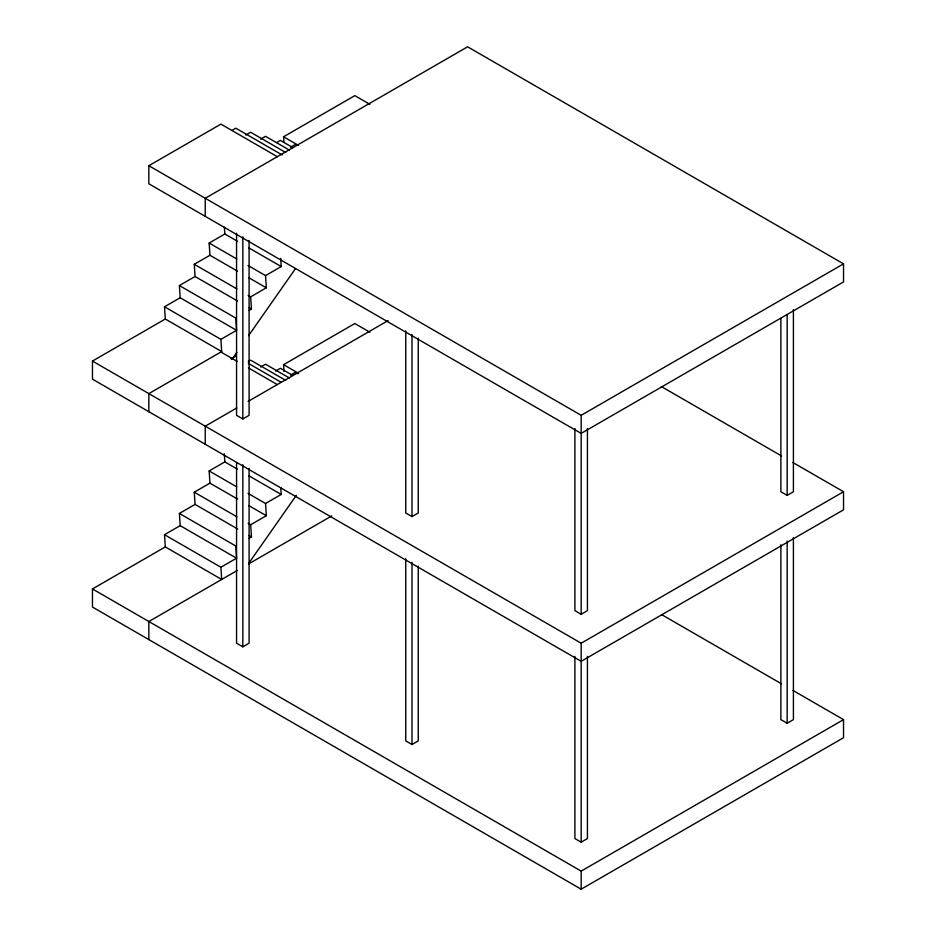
<?xml version="1.0" encoding="UTF-8"?>
<svg xmlns="http://www.w3.org/2000/svg" width="936" height="936" viewBox="0 0 936 936"><rect width="100%" height="100%" fill="white"/><g stroke="black" fill="none" stroke-linecap="round" stroke-linejoin="round"><path stroke-width="1.4" d="M231.859 359.506L236.878 352.334M248.602 335.603L295.472 268.655M248.602 563.495L296.314 495.355M205.241 216.368L205.241 198.28L467.614 46.8L843.535 263.847L843.535 281.923L581.174 433.403L148.847 183.807L148.847 165.719L220.908 124.125L277.29 156.675M232.175 130.279L235.79 128.185L282.145 154.955M245.84 135.041L250.661 132.257L285.749 152.521M260.723 139.113L265.543 136.328L289.353 150.076M283.912 142.213L283.561 136.785L354.826 95.636L369.872 104.317M276.81 142.483L280.426 140.4L292.956 147.631M290.488 147.256L295.308 144.472M237.51 271.171L209.945 255.259L209.161 243.044L224.815 234L237.346 241.231M237.662 301.1L195.062 276.506L194.279 264.291L209.945 255.259M180.18 297.753L164.514 306.797L220.908 339.358L236.562 330.314L180.18 297.753L179.396 285.55L195.062 276.506M792.909 462.513L843.535 491.739L843.535 509.827L581.174 661.307L92.465 379.15L92.465 361.062L165.298 319.012L221.692 351.562L148.847 393.623L148.847 411.7M248.005 265.473L265.543 275.605L281.209 266.561L280.683 258.418M248.157 295.402L250.661 296.852L266.327 287.808L265.543 275.605M249.034 310.448L251.445 309.067L250.661 296.852M230.97 358.874L235.79 356.089M248.251 361.553L250.661 360.161L285.749 380.414M260.723 367.006L265.543 364.233L289.353 377.969M283.994 371.463L283.561 364.677L354.826 323.528L369.872 332.21M275.605 371.077L280.426 368.293L292.956 375.535M290.488 375.149L295.308 372.364L297.812 373.815M236.843 407.932L205.241 426.172L205.241 444.261M248.122 401.415L388.136 320.58M236.562 233.193L236.562 415.327L242.833 418.942L249.093 415.327L249.093 240.482M237.51 499.063L209.945 483.151L209.161 470.937L224.815 461.893L237.346 469.135M237.662 529.004L195.062 504.399L194.279 492.196L209.945 483.151M180.18 525.658L164.514 534.702L220.908 567.251L236.562 558.207L180.18 525.658L179.396 513.443L195.062 504.399M792.979 690.44L843.535 719.632L843.535 737.72L581.174 889.2L92.465 607.043L92.465 588.955L165.298 546.905L221.692 579.466L220.908 567.251M248.005 493.366L265.543 503.498L281.209 494.454L280.777 487.668M248.157 523.306L250.661 524.745L266.327 515.701L265.543 503.498M249.034 538.352L251.445 536.96L250.661 524.745M237.147 570.539L148.847 621.516L148.847 639.604M248.496 563.987L331.753 515.923M148.847 165.719L581.174 415.315L843.535 263.847M405.733 330.864L405.733 512.986L412.004 516.613L418.263 512.986L418.263 338.153M236.562 462.548L236.562 643.219L242.833 646.834L249.093 643.219L249.093 468.374M574.903 428.536L574.903 610.658L581.174 614.273L587.434 610.658L587.434 428.536M780.881 318.357L780.881 491.739L787.153 495.355L793.412 491.739L793.412 309.617M92.465 361.062L581.174 643.219L843.535 491.739M405.733 558.757L405.733 740.891L412.004 744.506L418.263 740.891L418.263 566.046M574.903 656.428L574.903 838.562L581.174 842.178L587.434 838.562L587.434 656.428M780.881 544.799L780.881 719.632L787.153 723.259L793.412 719.632L793.412 537.51M92.465 588.955L581.174 871.112L843.535 719.632M283.561 136.785L298.596 145.466M661.272 386.51L781.513 455.926M248.625 247.747L281.209 266.561M209.161 243.044L236.726 258.956M248.789 277.676L266.327 287.808M194.279 264.291L236.878 288.896M248.941 307.616L251.445 309.067M179.396 285.55L235.79 318.1L236.562 330.314M283.561 364.677L298.596 373.359M248.321 363.32L280.894 382.134M220.908 352.018L237.194 361.425M248.473 367.93L277.29 384.579M661.506 614.543L781.595 683.877M248.625 475.64L281.209 494.454M209.161 470.937L236.726 486.86M248.789 505.58L266.327 515.701M194.279 492.196L236.878 516.789M248.941 535.509L251.445 536.96M179.396 513.443L235.79 546.004L236.562 558.207M224.383 227.214L224.815 234M220.908 339.358L221.692 351.562M224.301 453.761L224.815 461.893M164.514 306.797L165.298 319.012M164.514 534.702L165.298 546.905M787.153 314.683L787.153 495.355M787.153 541.125L787.153 723.259M581.174 415.315L581.174 433.403M581.174 433.602L581.174 614.273M581.174 643.219L581.174 842.178M581.174 871.112L581.174 889.2M412.004 334.48L412.004 516.613M412.004 562.384L412.004 744.506M242.833 236.808L242.833 418.942M242.833 464.712L242.833 646.834"/></g></svg>
